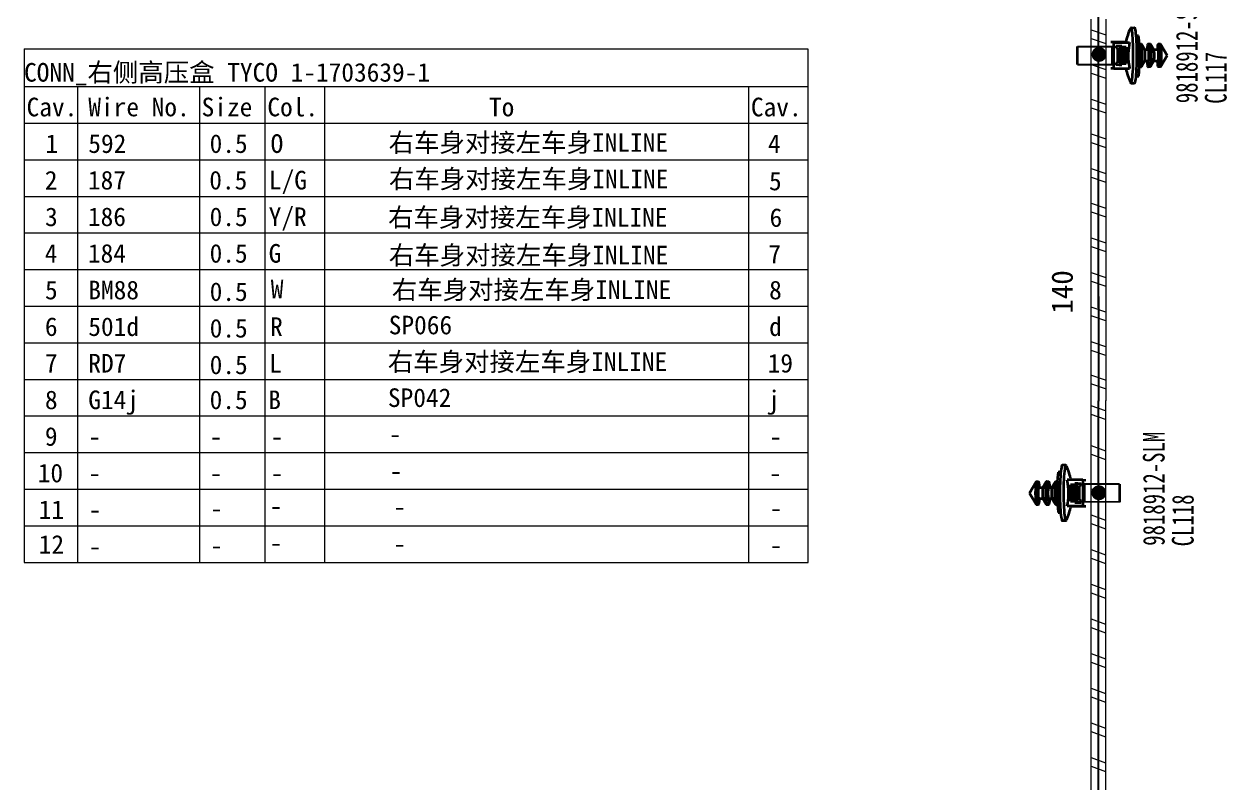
# Model space of a CAD drawing. Header units: millimetres. Extents: x 17 to 3784, y 12 to 1382.
# Drawn here: x 1933.2 to 2014.8, y 941.1 to 992.6 of the extents above; entities that cross this region are included whole.
import ezdxf

# ---------------------------------------------------------------- set-up
doc = ezdxf.new("R2010")
doc.units = ezdxf.units.MM
doc.layers.add('ENT', color=7, linetype='Continuous', lineweight=18)
doc.layers.add('粗实线层', color=7, linetype='Continuous', lineweight=35)
doc.styles.add('FangSong_GB2312_Style', font='simfang.ttf')
doc.styles.add('foton', font='', dxfattribs={"width": 0.7})
doc.styles.get('foton').set_extended_font_data('宋体')

msp = doc.modelspace()

# ---------------------------------------------------------------- hatches: boundary and pattern name
h = msp.add_hatch(color=0)
edge = h.paths.add_edge_path(flags=0)
edge.add_arc((2006.143, 990.55), 0.507, 180, 540)
h = msp.add_hatch(color=0)
edge = h.paths.add_edge_path(flags=0)
edge.add_arc((2006.131, 960.784), 0.507, 180, 540)

# ---------------------------------------------------------------- linework, layer by layer
at = {"color": 0, "lineweight": 35, "ltscale": 0.027679}
for p, q in [((2008.307, 992.366), (2008.552, 992.366)), ((2008.307, 988.601), (2008.552, 988.601)), ((2003.894, 962.649), (2003.648, 962.649)), ((2003.894, 958.884), (2003.649, 958.884))]:
    msp.add_line(p, q, dxfattribs=at)
at = {"color": 0}
for p, q in [((2004.67, 991.093), (2007.06, 991.092)), ((2004.67, 989.87), (2007.059, 989.874)), ((2007.531, 961.38), (2005.141, 961.376)), ((2007.531, 960.157), (2005.141, 960.158))]:
    msp.add_line(p, q, dxfattribs=at)
at = {"color": 0, "lineweight": 35, "ltscale": 0.137499}
for p, q in [((2004.67, 989.87), (2004.67, 991.093)), ((2007.059, 989.874), (2007.06, 991.092)), ((2005.141, 961.376), (2005.141, 960.158)), ((2007.531, 961.38), (2007.531, 960.157))]:
    msp.add_line(p, q, dxfattribs=at)
at = {"color": 0, "lineweight": 35, "ltscale": 0.021804}
for p, q in [((2007.147, 991.365), (2006.954, 991.374)), ((2007.505, 991.041), (2007.698, 991.033)), ((2007.505, 989.934), (2007.698, 989.926)), ((2007.792, 989.934), (2007.985, 989.926)), ((2007.146, 989.593), (2006.953, 989.602)), ((2007.505, 989.845), (2007.698, 989.837)), ((2004.409, 961.316), (2004.216, 961.324)), ((2004.696, 961.405), (2004.503, 961.413)), ((2004.696, 961.316), (2004.503, 961.324)), ((2005.054, 961.657), (2005.247, 961.648)), ((2004.695, 960.209), (2004.502, 960.217)), ((2005.054, 959.885), (2005.247, 959.876))]:
    msp.add_line(p, q, dxfattribs=at)
at = {"color": 0, "lineweight": 35, "ltscale": 0.113794}
for p, q in [((2007.962, 991.374), (2006.954, 991.374)), ((2004.239, 959.876), (2005.247, 959.876))]:
    msp.add_line(p, q, dxfattribs=at)
at = {"color": 0, "lineweight": 35, "ltscale": 0.199999}
for p, q in [((2007.146, 989.593), (2007.147, 991.365)), ((2005.054, 961.657), (2005.054, 959.885))]:
    msp.add_line(p, q, dxfattribs=at)
at = {"color": 0, "lineweight": 35, "ltscale": 0.120856}
for p, q in [((2007.147, 991.365), (2008.217, 991.365)), ((2007.146, 989.593), (2008.217, 989.593)), ((2005.054, 961.657), (2003.984, 961.657)), ((2005.054, 959.885), (2003.983, 959.885))]:
    msp.add_line(p, q, dxfattribs=at)
at = {"color": 0, "lineweight": 35, "ltscale": 0.015}
for p, q in [((2007.279, 991.122), (2007.279, 990.989)), ((2004.921, 960.128), (2004.922, 960.261))]:
    msp.add_line(p, q, dxfattribs=at)
at = {"color": 0, "lineweight": 35, "ltscale": 0.047321}
for p, q in [((2007.698, 991.122), (2007.279, 991.122)), ((2007.698, 989.837), (2007.279, 989.837)), ((2004.503, 961.413), (2004.922, 961.413)), ((2004.502, 960.128), (2004.921, 960.128))]:
    msp.add_line(p, q, dxfattribs=at)
at = {"color": 0, "lineweight": 35, "ltscale": 0.012463}
for p, q in [((2007.279, 990.994), (2007.389, 990.989)), ((2004.922, 960.256), (2004.811, 960.261))]:
    msp.add_line(p, q, dxfattribs=at)
at = {"color": 0, "lineweight": 35, "ltscale": 0.012451}
for p, q in [((2007.279, 990.989), (2007.389, 990.989)), ((2007.714, 990.922), (2007.824, 990.922)), ((2007.279, 989.97), (2007.389, 989.97)), ((2007.713, 990.036), (2007.824, 990.036)), ((2004.487, 961.214), (2004.377, 961.214)), ((2004.922, 961.28), (2004.812, 961.28)), ((2004.487, 960.328), (2004.377, 960.328)), ((2004.922, 960.261), (2004.811, 960.261))]:
    msp.add_line(p, q, dxfattribs=at)
at = {"color": 0, "lineweight": 35, "ltscale": 0.114999}
for p, q in [((2007.389, 990.989), (2007.389, 989.97)), ((2004.811, 960.261), (2004.812, 961.28))]:
    msp.add_line(p, q, dxfattribs=at)
at = {"color": 0, "lineweight": 35, "ltscale": 0.009064}
for p, q in [((2007.505, 991.041), (2007.505, 991.122)), ((2004.695, 960.209), (2004.695, 960.128))]:
    msp.add_line(p, q, dxfattribs=at)
at = {"color": 0, "lineweight": 35, "ltscale": 0.1}
for p, q in [((2007.514, 990.037), (2007.514, 990.923)), ((2007.908, 990.04), (2007.908, 990.926)), ((2004.293, 961.21), (2004.293, 960.324)), ((2004.687, 961.213), (2004.687, 960.327))]:
    msp.add_line(p, q, dxfattribs=at)
at = {"color": 0, "lineweight": 35, "ltscale": 0.018183}
for p, q in [((2007.675, 990.923), (2007.514, 990.923)), ((2004.525, 960.327), (2004.687, 960.327))]:
    msp.add_line(p, q, dxfattribs=at)
at = {"color": 0, "lineweight": 35, "ltscale": 0.000439867}
for p, q in [((2007.514, 990.923), (2007.518, 990.923)), ((2004.687, 960.327), (2004.683, 960.328))]:
    msp.add_line(p, q, dxfattribs=at)
at = {"color": 0, "lineweight": 35, "ltscale": 0.019922}
for p, q in [((2007.518, 990.923), (2007.694, 990.923)), ((2007.518, 990.037), (2007.694, 990.037)), ((2004.683, 961.214), (2004.506, 961.214)), ((2004.683, 960.328), (2004.506, 960.328))]:
    msp.add_line(p, q, dxfattribs=at)
at = {"color": 0, "lineweight": 35, "ltscale": 0.099999}
for p, q in [((2007.518, 990.037), (2007.518, 990.923)), ((2007.694, 990.037), (2007.694, 990.923)), ((2004.506, 961.214), (2004.506, 960.328)), ((2004.683, 961.214), (2004.683, 960.328))]:
    msp.add_line(p, q, dxfattribs=at)
at = {"color": 0, "lineweight": 35, "ltscale": 0.002853}
for p, q in [((2007.65, 990.925), (2007.675, 990.923)), ((2004.551, 960.326), (2004.525, 960.327))]:
    msp.add_line(p, q, dxfattribs=at)
at = {"color": 0, "lineweight": 35, "ltscale": 0.023842}
for p, q in [((2007.869, 990.927), (2007.658, 990.925)), ((2004.331, 960.323), (2004.542, 960.325))]:
    msp.add_line(p, q, dxfattribs=at)
at = {"color": 0, "lineweight": 35, "ltscale": 0.002181}
for p, q in [((2007.694, 990.923), (2007.714, 990.922)), ((2007.694, 990.037), (2007.713, 990.036)), ((2004.506, 961.214), (2004.487, 961.214)), ((2004.506, 960.328), (2004.487, 960.328))]:
    msp.add_line(p, q, dxfattribs=at)
at = {"color": 0, "lineweight": 35, "ltscale": 0.010001}
for p, q in [((2007.698, 991.033), (2007.698, 991.122)), ((2007.698, 989.837), (2007.698, 989.926)), ((2004.503, 961.413), (2004.503, 961.324)), ((2004.502, 960.217), (2004.502, 960.128))]:
    msp.add_line(p, q, dxfattribs=at)
at = {"color": 0, "lineweight": 35, "ltscale": 0.032379}
for p, q in [((2007.985, 991.033), (2007.698, 991.033)), ((2004.215, 960.217), (2004.502, 960.217))]:
    msp.add_line(p, q, dxfattribs=at)
at = {"color": 0, "lineweight": 35, "ltscale": 0.099998}
for p, q in [((2007.713, 990.036), (2007.714, 990.922)), ((2007.824, 990.036), (2007.824, 990.922)), ((2004.377, 961.214), (2004.377, 960.328)), ((2004.487, 961.214), (2004.487, 960.328))]:
    msp.add_line(p, q, dxfattribs=at)
at = {"color": 0, "lineweight": 35, "ltscale": 0.012045}
for p, q in [((2007.792, 991.033), (2007.792, 990.926)), ((2004.408, 960.217), (2004.408, 960.324))]:
    msp.add_line(p, q, dxfattribs=at)
at = {"color": 0, "lineweight": 35, "ltscale": 0.001513}
for p, q in [((2007.824, 990.922), (2007.811, 990.924)), ((2004.377, 960.328), (2004.39, 960.326))]:
    msp.add_line(p, q, dxfattribs=at)
at = {"color": 0, "lineweight": 35, "ltscale": 0.010273}
for p, q in [((2007.817, 990.924), (2007.908, 990.926)), ((2004.384, 960.326), (2004.293, 960.324))]:
    msp.add_line(p, q, dxfattribs=at)
at = {"color": 0, "lineweight": 35, "ltscale": 0.004356}
for p, q in [((2007.908, 990.926), (2007.869, 990.927)), ((2004.293, 960.324), (2004.331, 960.323))]:
    msp.add_line(p, q, dxfattribs=at)
at = {"color": 0, "lineweight": 35, "ltscale": 0.124999}
for p, q in [((2007.985, 991.033), (2007.985, 989.926)), ((2004.215, 960.217), (2004.216, 961.324))]:
    msp.add_line(p, q, dxfattribs=at)
at = {"color": 0, "lineweight": 35, "ltscale": 0.02207}
for p, q in [((2008.908, 990.865), (2008.713, 990.865)), ((2008.908, 990.103), (2008.713, 990.103)), ((2003.292, 961.147), (2003.488, 961.147)), ((2003.292, 960.386), (2003.488, 960.386))]:
    msp.add_line(p, q, dxfattribs=at)
at = {"color": 0, "lineweight": 35, "ltscale": 0.018536}
for p, q in [((2009.014, 991.259), (2008.849, 991.259)), ((2003.187, 959.991), (2003.351, 959.991))]:
    msp.add_line(p, q, dxfattribs=at)
at = {"color": 0, "lineweight": 35, "ltscale": 0.051178}
for p, q in [((2009.254, 990.86), (2009.023, 991.251)), ((2002.946, 960.39), (2003.177, 960))]:
    msp.add_line(p, q, dxfattribs=at)
at = {"color": 0, "lineweight": 35, "ltscale": 0.029858}
for p, q in [((2009.517, 990.865), (2009.252, 990.865)), ((2009.517, 990.103), (2009.252, 990.103)), ((2002.684, 961.147), (2002.948, 961.147)), ((2002.684, 960.386), (2002.948, 960.386))]:
    msp.add_line(p, q, dxfattribs=at)
at = {"color": 0, "lineweight": 35, "ltscale": 0.019769}
for p, q in [((2009.633, 991.259), (2009.458, 991.259)), ((2009.633, 989.708), (2009.458, 989.708)), ((2002.568, 961.542), (2002.743, 961.542)), ((2002.568, 959.991), (2002.743, 959.991))]:
    msp.add_line(p, q, dxfattribs=at)
at = {"color": 0, "lineweight": 35, "ltscale": 0.051179}
for p, q in [((2009.874, 990.86), (2009.643, 991.251)), ((2009.874, 990.107), (2009.643, 989.717)), ((2002.327, 961.143), (2002.558, 961.533)), ((2002.327, 960.39), (2002.558, 960))]:
    msp.add_line(p, q, dxfattribs=at)
at = {"color": 0, "lineweight": 35, "ltscale": 0.032245}
for p, q in [((2010.157, 990.865), (2009.871, 990.865)), ((2010.157, 990.103), (2009.871, 990.103)), ((2002.043, 961.147), (2002.329, 961.147)), ((2002.043, 960.386), (2002.329, 960.386))]:
    msp.add_line(p, q, dxfattribs=at)
at = {"color": 0, "lineweight": 35, "ltscale": 0.017883}
for p, q in [((2010.316, 991.259), (2010.157, 991.259)), ((2010.316, 989.708), (2010.157, 989.708)), ((2001.885, 961.542), (2002.043, 961.542)), ((2001.885, 959.991), (2002.043, 959.991))]:
    msp.add_line(p, q, dxfattribs=at)
at = {"color": 0, "lineweight": 35, "ltscale": 0.10061}
for p, q in [((2010.78, 990.484), (2010.325, 991.251)), ((2001.421, 960.766), (2001.875, 960))]:
    msp.add_line(p, q, dxfattribs=at)
at = {"color": 0, "lineweight": 35, "ltscale": 0.014999}
for p, q in [((2007.279, 989.97), (2007.279, 989.837)), ((2004.922, 961.28), (2004.922, 961.413))]:
    msp.add_line(p, q, dxfattribs=at)
at = {"color": 0, "lineweight": 35, "ltscale": 0.01}
for p, q in [((2007.505, 989.845), (2007.505, 989.934)), ((2004.696, 961.405), (2004.696, 961.316))]:
    msp.add_line(p, q, dxfattribs=at)
at = {"color": 0, "lineweight": 35, "ltscale": 0.032373}
for p, q in [((2007.792, 989.934), (2007.505, 989.934)), ((2007.985, 989.926), (2007.698, 989.926)), ((2004.216, 961.324), (2004.503, 961.324)), ((2004.409, 961.316), (2004.696, 961.316))]:
    msp.add_line(p, q, dxfattribs=at)
at = {"color": 0, "lineweight": 35, "ltscale": 0.000439834}
for p, q in [((2007.514, 990.037), (2007.518, 990.037)), ((2004.687, 961.213), (2004.683, 961.214))]:
    msp.add_line(p, q, dxfattribs=at)
at = {"color": 0, "lineweight": 35, "ltscale": 0.01149}
for p, q in [((2007.792, 990.036), (2007.792, 989.934)), ((2004.409, 961.214), (2004.409, 961.316))]:
    msp.add_line(p, q, dxfattribs=at)
at = {"color": 0, "lineweight": 35, "ltscale": 0.009468}
for p, q in [((2007.824, 990.039), (2007.908, 990.04)), ((2004.377, 961.212), (2004.293, 961.21))]:
    msp.add_line(p, q, dxfattribs=at)
at = {"color": 0, "lineweight": 35, "ltscale": 0.051177}
for p, q in [((2009.254, 990.107), (2009.023, 989.717)), ((2002.946, 961.143), (2003.177, 961.533))]:
    msp.add_line(p, q, dxfattribs=at)
at = {"color": 0, "lineweight": 35, "ltscale": 0.100609}
for p, q in [((2010.78, 990.484), (2010.325, 989.717)), ((2001.421, 960.766), (2001.875, 961.533))]:
    msp.add_line(p, q, dxfattribs=at)
at = {"color": 0, "lineweight": 35, "ltscale": 0.025537}
for p, q in [((2007.505, 989.845), (2007.279, 989.845)), ((2004.696, 961.405), (2004.922, 961.405))]:
    msp.add_line(p, q, dxfattribs=at)
at = {"color": 0, "lineweight": 35, "ltscale": 0.01853}
for p, q in [((2009.014, 989.708), (2008.849, 989.708)), ((2003.187, 961.542), (2003.351, 961.542))]:
    msp.add_line(p, q, dxfattribs=at)
at = {"color": 0, "linetype": 'Continuous', "lineweight": 13}
for points in [[(2006.104, 997.645), (2006.104, 974.134)], [(2006.104, 974.1), (2006.104, 967.006)], [(1933.152, 968.485), (1986.389, 968.485)], [(2006.103, 964.693), (2006.103, 941.183)]]:
    msp.add_lwpolyline(points, dxfattribs=at)
at = {"color": 0, "linetype": 'Continuous', "lineweight": 25}
for points in [[(2006.104, 973.349), (2006.104, 997.645)], [(2006.104, 974.108), (2006.104, 967.006)], [(2006.103, 940.397), (2006.103, 967.02)]]:
    msp.add_lwpolyline(points, dxfattribs=at)
at = {"color": 0, "linetype": 'Continuous', "lineweight": 0}
for points in [[(2005.615, 990.582), (2005.614, 992.936)], [(2006.594, 992.936), (2006.595, 990.582)], [(2005.614, 992.23), (2006.595, 991.877)], [(2005.614, 991.641), (2006.595, 991.288)], [(2005.615, 988.228), (2005.614, 990.582)], [(2006.594, 990.582), (2006.595, 988.228)], [(2005.614, 989.876), (2006.595, 989.522)], [(2005.614, 989.287), (2006.595, 988.934)], [(2005.615, 985.873), (2005.614, 988.228)], [(2005.614, 987.521), (2006.595, 987.168)], [(2006.594, 988.228), (2006.595, 985.873)], [(2005.614, 986.933), (2006.595, 986.58)], [(2005.615, 983.519), (2005.614, 985.873)], [(2006.594, 985.873), (2006.595, 983.519)], [(2005.614, 985.167), (2006.595, 984.814)], [(2005.614, 984.578), (2006.595, 984.225)], [(2005.615, 981.165), (2005.614, 983.519)], [(2006.594, 983.519), (2006.595, 981.165)], [(2005.614, 982.813), (2006.595, 982.459)], [(2005.614, 982.224), (2006.595, 981.871)], [(2005.615, 978.81), (2005.614, 981.165)], [(2006.594, 981.165), (2006.595, 978.81)], [(2005.614, 980.458), (2006.595, 980.105)], [(2005.614, 979.87), (2006.595, 979.516)], [(2005.615, 976.456), (2005.614, 978.81)], [(2006.594, 978.81), (2006.595, 976.456)], [(2005.614, 978.104), (2006.595, 977.751)], [(2005.614, 977.515), (2006.595, 977.162)], [(2005.615, 974.101), (2005.614, 976.456)], [(2006.594, 976.456), (2006.595, 974.101)], [(2005.614, 975.75), (2006.595, 975.396)], [(2005.614, 975.161), (2006.595, 974.808)], [(2005.614, 971.748), (2005.614, 974.102)], [(2006.595, 974.102), (2006.595, 971.748)], [(2006.595, 973.043), (2005.614, 973.396)], [(2006.595, 972.454), (2005.614, 972.807)], [(2005.614, 969.394), (2005.614, 971.748)], [(2006.595, 971.748), (2006.595, 969.394)], [(2006.595, 970.688), (2005.614, 971.042)], [(2006.595, 970.1), (2005.614, 970.453)], [(2006.575, 968.422), (2005.594, 968.775)], [(2005.614, 967.039), (2005.614, 969.394)], [(2006.595, 969.394), (2006.595, 967.039)], [(2006.575, 967.833), (2005.594, 968.186)], [(2005.612, 964.693), (2005.612, 967.048)], [(2006.593, 967.048), (2006.593, 964.693)], [(2006.581, 966.342), (2005.6, 966.695)], [(2006.581, 965.753), (2005.6, 966.107)], [(2005.613, 962.339), (2005.612, 964.693)], [(2006.592, 964.693), (2006.593, 962.339)], [(2005.612, 963.987), (2006.593, 963.635)], [(2005.612, 963.399), (2006.593, 963.045)], [(2005.613, 959.985), (2005.612, 962.339)], [(2006.592, 962.339), (2006.593, 959.985)], [(2005.612, 961.044), (2006.593, 960.691)], [(2005.613, 957.63), (2005.612, 959.985)], [(2006.592, 959.985), (2006.593, 957.63)], [(2005.612, 959.278), (2006.593, 958.925)], [(2005.612, 958.69), (2006.593, 958.337)], [(2005.613, 955.276), (2005.612, 957.63)], [(2006.592, 957.63), (2006.593, 955.276)], [(2005.612, 956.924), (2006.593, 956.571)], [(2005.612, 956.335), (2006.593, 955.982)], [(2005.613, 952.922), (2005.612, 955.276)], [(2006.592, 955.276), (2006.593, 952.922)], [(2005.612, 954.57), (2006.593, 954.217)], [(2005.612, 953.981), (2006.593, 953.628)], [(2005.613, 950.567), (2005.612, 952.922)], [(2006.592, 952.922), (2006.593, 950.567)], [(2005.612, 952.215), (2006.593, 951.862)], [(2005.612, 951.627), (2006.593, 951.274)], [(2005.613, 948.213), (2005.612, 950.567)], [(2006.592, 950.567), (2006.593, 948.213)], [(2005.612, 949.861), (2006.593, 949.508)], [(2005.612, 949.272), (2006.593, 948.919)], [(2005.613, 945.859), (2005.612, 948.213)], [(2005.612, 947.507), (2006.593, 947.153)], [(2006.592, 948.213), (2006.593, 945.859)], [(2005.612, 946.918), (2006.593, 946.565)], [(2005.613, 943.504), (2005.612, 945.859)], [(2006.592, 945.859), (2006.593, 943.504)], [(2005.612, 945.152), (2006.593, 944.799)], [(2005.612, 944.564), (2006.593, 944.211)]]:
    msp.add_lwpolyline(points, dxfattribs=at)
at = {"color": 7, "linetype": 'Continuous', "lineweight": 13}
for points in [[(1933.152, 990.92), (1986.389, 990.92)], [(1933.152, 990.92), (1933.152, 956.058)], [(1986.38, 990.905), (1986.38, 956.058)], [(1933.152, 988.37), (1986.389, 988.37)], [(1936.776, 988.33), (1936.776, 956.058)], [(1945.055, 988.37), (1945.055, 956.058)], [(1949.503, 988.37), (1949.503, 956.058)], [(1953.558, 988.37), (1953.558, 956.058)], [(1982.334, 988.37), (1982.334, 956.058)], [(1933.152, 985.884), (1986.389, 985.884)], [(1933.152, 983.399), (1986.389, 983.399)], [(1933.152, 980.913), (1986.389, 980.913)], [(1933.152, 978.428), (1986.389, 978.428)], [(1933.152, 975.942), (1986.389, 975.942)], [(1933.152, 973.456), (1986.389, 973.456)], [(1933.152, 970.971), (1986.389, 970.971)], [(1933.152, 966), (1986.389, 966)], [(1933.152, 963.514), (1986.389, 963.514)], [(1933.152, 961.029), (1986.389, 961.029)], [(1933.152, 958.543), (1986.389, 958.543)], [(1933.152, 956.058), (1986.389, 956.058)]]:
    msp.add_lwpolyline(points, dxfattribs=at)
at = {"color": 0, "lineweight": 35}
for points in [[(2007.961, 991.371), (2007.962, 991.371), (2007.962, 991.371), (2007.969, 991.37), (2008.217, 991.365)], [(2004.239, 959.879), (2004.239, 959.879), (2004.238, 959.879), (2004.231, 959.88), (2003.983, 959.885)]]:
    msp.add_lwpolyline(points, dxfattribs=at)
at = {"color": 7, "linetype": 'Continuous', "lineweight": 0}
for points in [[(2005.613, 941.15), (2005.612, 943.504)], [(2006.592, 943.504), (2006.593, 941.15)], [(2005.612, 942.798), (2006.593, 942.445)], [(2005.612, 942.209), (2006.593, 941.856)], [(2005.612, 938.649), (2005.612, 941.547)], [(2006.593, 941.289), (2006.593, 938.649)]]:
    msp.add_lwpolyline(points, dxfattribs=at)
at = {"color": 0, "lineweight": 35}
for centre, radius, start, end in [((2012.301, 990.484), 4.43, 155.32043, 168.44492), ((2012.43, 990.478), 4.305, 168.10641, 188.06008), ((2012.302, 990.484), 4.43, 191.59256, 204.68064), ((2012.429, 990.478), 4.303, 188.06077, 191.8594), ((1999.899, 960.766), 4.43, 11.59256, 24.68064), ((1999.77, 960.772), 4.305, 348.10641, 8.06008), ((1999.772, 960.772), 4.303, 8.06077, 11.8594), ((1999.899, 960.766), 4.43, 335.32043, 348.44492)]:
    msp.add_arc(centre, radius, start, end, dxfattribs=at)
for centre, major_axis, ratio, start_param, end_param in [((2008.307, 990.484), (0, -1.883), 0.087133, 3.141614, 3.329066), ((2008.307, 990.484), (0, -1.883), 0.087133, 1.067052, 3.141614), ((2008.552, 990.484), (0, -1.883), 0.087133, 3.137849, 3.141636), ((2008.552, 990.484), (0, 1.883), 0.087133, 4.208645, 6.279441), ((2007.87, 990.925), (-0.221, 0), 0.00373, 5.995159, 6.283185), ((2007.87, 990.925), (-0.221, 0), 0.00373, 0, 0.087245), ((2008.032, 990.924), (-0.221, 0), 0.00373, 6.048679, 6.283185), ((2008.707, 990.484), (0, -0.381), 0.087133, 0.183505, 2.958112), ((2008.849, 990.484), (0, -0.775), 0.087133, 3.141552, 4.198784), ((2008.849, 990.484), (0, -0.775), 0.087133, 2.995504, 3.141552), ((2008.849, 990.484), (0, -0.775), 0.087133, 0.14609, 2.995504), ((2009.014, 990.484), (0, -0.775), 0.087133, 2.995504, 3.141552), ((2009.014, 990.484), (0, -0.775), 0.087133, 0.14609, 2.995504), ((2009.25, 990.484), (0, -0.381), 0.087133, 0.14609, 2.995504), ((2009.458, 990.484), (0, -0.775), 0.087133, 3.141552, 4.198784), ((2009.458, 990.484), (0, -0.775), 0.087133, 2.995504, 3.141552), ((2009.458, 990.484), (0, -0.775), 0.087133, 0.14609, 2.995504), ((2009.633, 990.484), (0, -0.775), 0.087133, 2.995504, 3.141552), ((2009.633, 990.484), (0, -0.775), 0.087133, 0.14609, 2.995504), ((2009.869, 990.484), (0, -0.381), 0.087133, 0.14609, 2.995504), ((2010.157, 990.484), (0, -0.775), 0.087133, 3.141552, 4.198784), ((2010.157, 990.484), (0, -0.775), 0.087133, 6.283145, 9.424737), ((2010.157, 990.484), (0, -0.381), 0.087133, 1.067052, 3.141552), ((2010.316, 990.484), (0, -0.775), 0.087133, 2.995504, 3.141552), ((2010.316, 990.484), (0, -0.775), 0.087133, 0.14609, 2.995504), ((2008.849, 990.484), (0, -0.775), 0.087133, 5.225993, 6.283145), ((2009.458, 990.484), (0, -0.775), 0.087133, 5.225993, 6.283145), ((2010.157, 990.484), (0, -0.775), 0.087133, 5.225993, 6.283145), ((2010.157, 990.484), (0, -0.381), 0.087133, 6.283145, 7.350238), ((2008.307, 990.484), (0, 1.883), 0.087133, 3.141636, 4.208645), ((2008.552, 990.484), (0, -1.883), 0.087133, 0, 1.067052), ((2008.849, 990.484), (0, -0.775), 0.087133, 6.283145, 6.429275), ((2009.014, 990.484), (0, -0.775), 0.087133, 6.283145, 6.429275), ((2009.458, 990.484), (0, -0.775), 0.087133, 6.283145, 6.429275), ((2009.633, 990.484), (0, -0.775), 0.087133, 6.283145, 6.429275), ((2010.316, 990.484), (0, -0.775), 0.087133, 6.283145, 6.429275), ((2008.307, 990.484), (0, 1.883), 0.087133, 2.954112, 3.141636), ((2003.649, 960.766), (0, 1.883), 0.087133, 0, 1.067052), ((2003.894, 960.766), (0, -1.883), 0.087133, 3.141636, 4.208645), ((2003.894, 960.766), (0, -1.883), 0.087133, 2.954112, 3.141636), ((2001.885, 960.766), (0, 0.775), 0.087133, 0.14609, 2.995504), ((2001.885, 960.766), (0, 0.775), 0.087133, 6.283145, 6.429275), ((2002.043, 960.766), (0, 0.775), 0.087133, 6.283145, 9.424737), ((2002.043, 960.766), (0, 0.775), 0.087133, 5.225993, 6.283145), ((2002.568, 960.766), (0, 0.775), 0.087133, 0.14609, 2.995504), ((2002.568, 960.766), (0, 0.775), 0.087133, 6.283145, 6.429275), ((2002.743, 960.766), (0, 0.775), 0.087133, 0.14609, 2.995504), ((2002.743, 960.766), (0, 0.775), 0.087133, 6.283145, 6.429275), ((2002.743, 960.766), (0, 0.775), 0.087133, 5.225993, 6.283145), ((2003.187, 960.766), (0, 0.775), 0.087133, 0.14609, 2.995504), ((2003.187, 960.766), (0, 0.775), 0.087133, 6.283145, 6.429275), ((2003.351, 960.766), (0, 0.775), 0.087133, 0.14609, 2.995504), ((2003.351, 960.766), (0, 0.775), 0.087133, 6.283145, 6.429275), ((2003.351, 960.766), (0, 0.775), 0.087133, 5.225993, 6.283145), ((2003.649, 960.766), (0, -1.883), 0.087133, 4.208645, 6.279441), ((2003.894, 960.766), (0, 1.883), 0.087133, 1.067052, 3.141614), ((2002.043, 960.766), (0, 0.381), 0.087133, 1.067052, 3.141552), ((2002.043, 960.766), (0, 0.381), 0.087133, 6.283145, 7.350238), ((2002.332, 960.766), (0, 0.381), 0.087133, 0.14609, 2.995504), ((2002.951, 960.766), (0, 0.381), 0.087133, 0.14609, 2.995504), ((2003.494, 960.766), (0, 0.381), 0.087133, 0.183505, 2.958112), ((2001.885, 960.766), (0, 0.775), 0.087133, 2.995504, 3.141552), ((2002.043, 960.766), (0, 0.775), 0.087133, 3.141552, 4.198784), ((2002.568, 960.766), (0, 0.775), 0.087133, 2.995504, 3.141552), ((2002.743, 960.766), (0, 0.775), 0.087133, 2.995504, 3.141552), ((2002.743, 960.766), (0, 0.775), 0.087133, 3.141552, 4.198784), ((2003.187, 960.766), (0, 0.775), 0.087133, 2.995504, 3.141552), ((2003.351, 960.766), (0, 0.775), 0.087133, 2.995504, 3.141552), ((2003.351, 960.766), (0, 0.775), 0.087133, 3.141552, 4.198784), ((2004.168, 960.326), (0.221, 0), 0.00373, 6.048679, 6.283185), ((2004.33, 960.326), (0.221, 0), 0.00373, 5.995159, 6.283185), ((2004.33, 960.326), (0.221, 0), 0.00373, 0, 0.087245), ((2003.649, 960.766), (0, 1.883), 0.087133, 3.137849, 3.141636), ((2003.894, 960.766), (0, 1.883), 0.087133, 3.141614, 3.329066)]:
    msp.add_ellipse(centre, major_axis=major_axis, ratio=ratio, start_param=start_param, end_param=end_param, dxfattribs=at)
at = {"layer": '粗实线层', "color": 0}
for p, q in [((2008.827, 991.805), (2008.669, 991.805)), ((2008.661, 989.077), (2008.836, 989.077)), ((2003.539, 962.173), (2003.365, 962.173)), ((2003.374, 959.445), (2003.532, 959.445))]:
    msp.add_line(p, q, dxfattribs=at)
for centre, start, end in [((1998.059, 990.406), 352.96956, 7.40287), ((2014.142, 960.844), 172.96956, 187.40287)]:
    msp.add_arc(centre, 10.859, start, end, dxfattribs=at)

# ---------------------------------------------------------------- texts
at = {"color": 7, "linetype": 'Continuous', "style": 'FangSong_GB2312_Style'}
for s, height, p in [('CONN_右侧高压盒 TYCO 1-1703639-1', 1.26546, (1933.152, 988.703)), ('Cav.', 1.2655, (1933.325, 986.348)), ('Wire No.', 1.2655, (1937.514, 986.348)), ('Size', 1.2655, (1945.207, 986.348)), ('Col.', 1.2655, (1949.675, 986.348)), ('To', 1.2655, (1964.721, 986.348)), ('Cav.', 1.2655, (1982.506, 986.348)), ('1', 1.265, (1934.608, 983.862)), ('592', 1.2655, (1937.514, 983.862)), ('0.5', 1.2655, (1945.751, 983.862)), ('O', 1.265, (1949.892, 983.862)), ('右车身对接左车身INLINE', 1.26546, (1957.904, 983.937)), ('4', 1.265, (1983.665, 983.862)), ('2', 1.265, (1934.561, 981.377)), ('187', 1.2655, (1937.489, 981.381)), ('0.5', 1.2655, (1945.727, 981.381)), ('L/G', 1.2655, (1949.778, 981.381)), ('右车身对接左车身INLINE', 1.26546, (1957.927, 981.468)), ('5', 1.265, (1983.734, 981.326)), ('3', 1.265, (1934.579, 978.891)), ('186', 1.2655, (1937.489, 978.895)), ('0.5', 1.2655, (1945.751, 978.895)), ('Y/R', 1.2655, (1949.763, 978.895)), ('右车身对接左车身INLINE', 1.26546, (1957.87, 978.858)), ('6', 1.265, (1983.771, 978.841)), ('184', 1.2655, (1937.489, 976.41)), ('0.5', 1.2655, (1945.751, 976.41)), ('G', 1.265, (1949.763, 976.41)), ('右车身对接左车身INLINE', 1.26546, (1957.922, 976.288)), ('4', 1.265, (1934.557, 976.406)), ('7', 1.265, (1983.693, 976.355)), ('W', 1.265, (1949.904, 973.985)), ('右车身对接左车身INLINE', 1.26546, (1958.123, 973.939)), ('5', 1.265, (1934.575, 973.92)), ('BM88', 1.2655, (1937.514, 973.92)), ('0.5', 1.2655, (1945.756, 973.811)), ('8', 1.265, (1983.742, 973.92)), ('501d', 1.2655, (1937.514, 971.434)), ('SP066', 1.2655, (1957.914, 971.543)), ('d', 1.265, (1983.742, 971.434)), ('6', 1.265, (1934.568, 971.434)), ('0.5', 1.2655, (1945.756, 971.326)), ('R', 1.265, (1949.859, 971.434)), ('7', 1.265, (1934.568, 968.949)), ('RD7', 1.2655, (1937.514, 968.949)), ('0.5', 1.2655, (1945.756, 968.84)), ('L', 1.265, (1949.788, 968.949)), ('SP042', 1.2655, (1957.859, 966.609)), ('8', 1.265, (1934.572, 966.463)), ('G14j', 1.2655, (1937.514, 966.463)), ('0.5', 1.2655, (1945.751, 966.463)), ('B', 1.265, (1949.733, 966.463)), ('j', 1.265, (1983.62, 966.463)), ('9', 1.265, (1934.568, 963.978)), ('-', 1.265, (1957.922, 964.143)), ('-', 1.265, (1937.514, 963.978)), ('-', 1.265, (1945.751, 963.978)), ('-', 1.265, (1949.899, 963.978)), ('10', 1.2655, (1934.082, 961.492)), ('-', 1.265, (1937.514, 961.492)), ('-', 1.265, (1945.751, 961.492)), ('-', 1.265, (1949.896, 961.492)), ('-', 1.265, (1983.738, 961.492)), ('11', 1.2655, (1934.146, 959.007)), ('-', 1.265, (1949.825, 959.267)), ('-', 1.265, (1958.221, 959.203)), ('-', 1.265, (1937.542, 959.016)), ('-', 1.265, (1945.787, 959.09)), ('-', 1.265, (1983.771, 959.114)), ('12', 1.2655, (1934.146, 956.643)), ('-', 1.265, (1949.829, 956.759)), ('-', 1.265, (1958.23, 956.696)), ('-', 1.265, (1937.546, 956.509)), ('-', 1.265, (1945.79, 956.582)), ('-', 1.265, (1983.774, 956.607))]:
    msp.add_text(s, height=height, dxfattribs=at).set_placement(p)
at = {"color": 0, "linetype": 'Continuous', "style": 'FangSong_GB2312_Style'}
msp.add_text('140', height=1.4467, rotation=90, dxfattribs=at).set_placement((2004.36, 972.945))
for s, height, p in [('右车身对接左车身INLINE', 1.26546, (1957.852, 969.05)), ('19', 1.2655, (1983.643, 968.949)), ('-', 1.265, (1983.76, 963.978)), ('-', 1.265, (1957.983, 961.645))]:
    msp.add_text(s, height=height, dxfattribs=at).set_placement(p)
at = {"layer": 'ENT', "color": 0, "char_height": 1.47221, "width": 159.91709, "attachment_point": 1, "rotation": 90, "style": 'foton'}
for s, insert in [('{\\T1.004;9818912-SLM}', (2011.36, 987.241)), ('{\\T1.004;CL117}', (2013.331, 987.205)), ('{\\T1.004;9818912-SLM}', (2009.122, 957.186)), ('{\\T1.004;CL118}', (2011.093, 957.151))]:
    msp.add_mtext(s, dxfattribs=dict(at, insert=insert))

doc.saveas('drawing.dxf')
